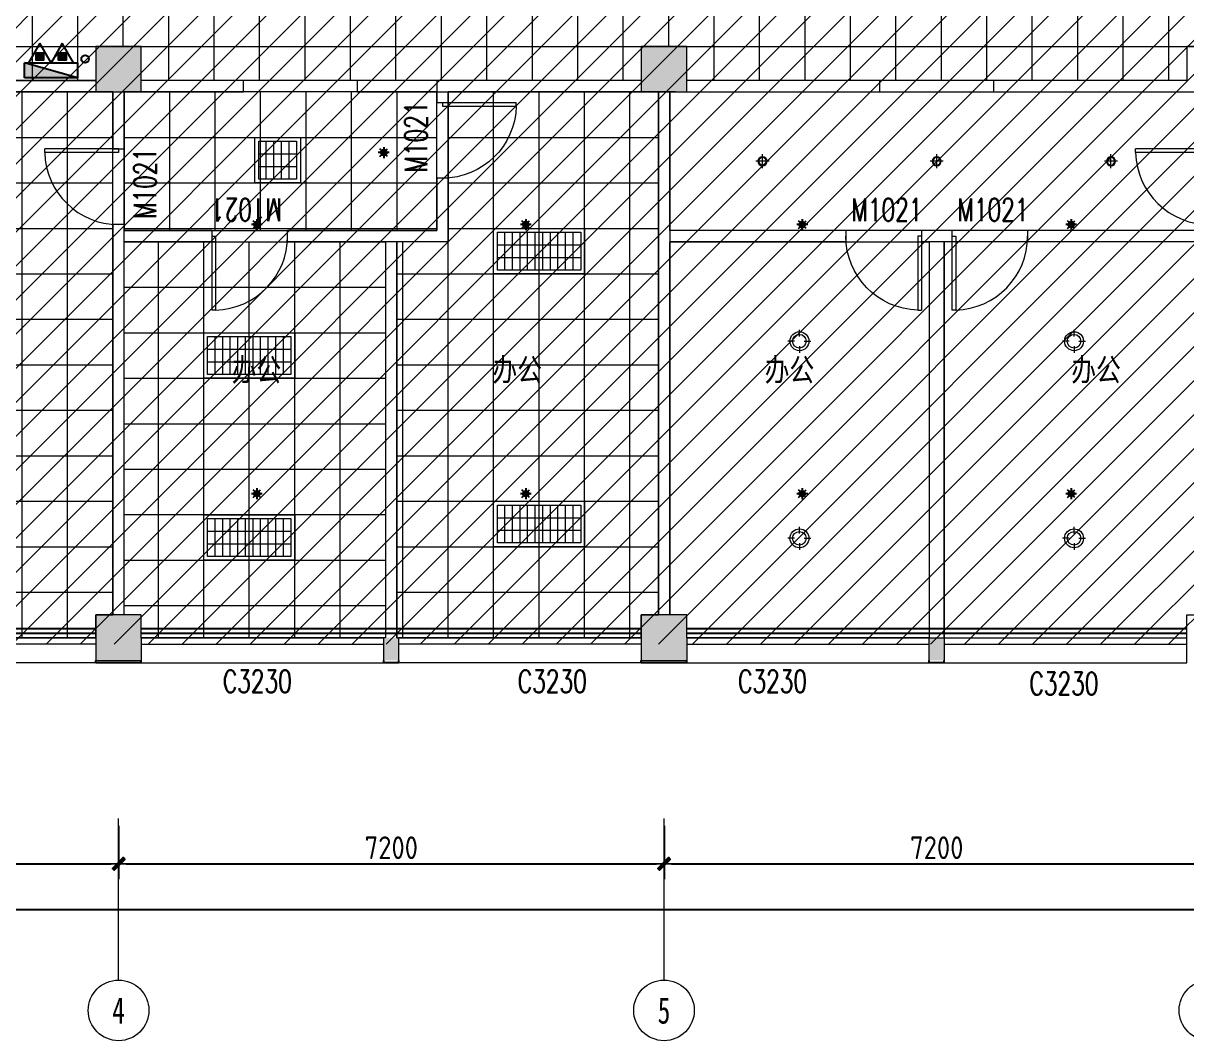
# Model space of a CAD drawing. Header units: millimetres. Extents: x 33621 to 401573, y -91663 to 133135.
# Drawn here: x 188399 to 203757, y 37128 to 50552 of the extents above; entities that cross this region are included whole.
import ezdxf
from ezdxf.enums import TextEntityAlignment as Align

# ---------------------------------------------------------------- set-up
doc = ezdxf.new("R2010")
doc.units = ezdxf.units.MM
doc.header["$LTSCALE"] = 10
doc.linetypes.add('DOTE', pattern=[2.42, 2, -0.2, 0.02, -0.2])
doc.layers.get('0').update_dxf_attribs({"color": 253})
doc.layers.get('Defpoints').update_dxf_attribs({"color": 250})
for name, color, linetype in [('3', 253, 'Continuous'), ('Dim【尺寸标注】', 253, 'Continuous'), ('EQUIP_喷头', 253, 'Continuous'), ('EQUIP_消火栓', 253, 'Continuous'), ('EQUIP_灭火器', 253, 'Continuous'), ('PUB_DIM', 253, 'Continuous'), ('SURFACE', 253, 'Continuous'), ('VPIPE-消防', 253, 'Continuous'), ('WINDOW_TEXT', 253, 'Continuous')]:
    doc.layers.add(name, color=color, linetype=linetype)
for name, color, linetype, lineweight in [('AXIS【轴号】', 253, 'Continuous', 0), ('COLUMN', 253, 'Continuous', 0), ('DOOR【门】', 253, 'Continuous', 0), ('DS-4BS-FINISH【墙完成线】', 253, 'Continuous', 0), ('PUB_HATCH', 253, 'Continuous', 0), ('RC-LIGHT【天花灯具】', 253, 'Continuous', 0), ('RC-STR【天花细线】', 253, 'Continuous', 0), ('RC-Text【天花文字】', 253, 'Continuous', 0), ('WALL', 253, 'Continuous', 0), ('Wall【墙体】', 253, 'Continuous', 0), ('WINDOW', 253, 'Continuous', 0), ('Xline【辅助线】', 253, 'Continuous', 0)]:
    doc.layers.add(name, color=color, linetype=linetype, lineweight=lineweight)
doc.styles.add('_TCH_WINDOW', font='SIMPLEX', dxfattribs={"bigfont": 'GBCBIG'})
doc.styles.add('CCD_DIM', font='ARCHS.SHX')
doc.styles.add('宋体', font='', dxfattribs={"width": 0.7})
doc.styles.add('文字', font='')
doc.styles.get('宋体').set_extended_font_data('SimSun')
doc.styles.get('文字').set_extended_font_data('SimSun')
doc.dimstyles.new('ZL_1：100', dxfattribs={"dimtxt": 3, "dimasz": 1, "dimexe": 2, "dimexo": 2, "dimgap": 0.6, "dimtad": 1, "dimdec": 0, "dimrnd": 5, "dimdsep": 46, "dimtxsty": 'CCD_DIM', "dimblk": 'WS-cj', "dimblk1": 'WS-cj', "dimblk2": 'WS-cj', "dimcen": 1, "dimclrd": 44, "dimclre": 44, "dimclrt": 2, "dimadec": 0, "dimazin": 2, "dimtfac": 1, "dimtdec": 0, "dimtix": 1, "dimtmove": 2, "dimatfit": 3, "dimldrblk": 'hl_arrow2', "dimfxl": 5, "dimfxlon": 1, "dimarcsym": 0})

# ---------------------------------------------------------------- blocks, each defined once
blk = doc.blocks.new('$WINLIB2D$00000004')
for p, q in [((-0.5, 0.5), (0.5, 0.5)), ((-0.5, 0.5), (-0.5, -0.5)), ((0.5, -0.5), (0.5, 0.5)), ((-0.5, 0.2406), (0.5, 0.2406)), ((-0.5, -0.5), (0.5, -0.5))]:
    blk.add_line(p, q)
blk = doc.blocks.new('hl_Axis-A1')
at = {"color": 150, "ltscale": 2}
blk.add_line((21.33, 0), (0, 0), dxfattribs=at)
at = {"color": 150}
blk.add_circle((25.33, 0), 4, dxfattribs=at)
at = {"color": 50, "style": '宋体', "width": 0.7}
blk.add_attdef('轴号', text='', height=3.5, dxfattribs=at).set_placement((25.33, 0), align=Align.MIDDLE_CENTER)
blk = doc.blocks.new('WS-cj')
blk.add_hatch(color=2).paths.add_polyline_path([(0.59, 0.82), (-0.82, -0.59), (-0.59, -0.82), (0.82, 0.59)])
at = {"color": 2, "linetype": 'ByBlock', "lineweight": 0}
for p, q in [((-1.1, 0), (0, 0)), ((0, 0), (1.1, 0))]:
    blk.add_line(p, q, dxfattribs=at)
at = {"color": 2}
blk.add_lwpolyline([(0.59, 0.82), (-0.82, -0.59), (-0.59, -0.82), (0.82, 0.59)], close=True, dxfattribs=at)
blk = doc.blocks.new('*D242')
at = {"layer": 'Defpoints', "color": 0, "transparency": 16777216}
for p in [(-30062, -18684), (-22862, -18684), (-22862, -19284)]:
    blk.add_point(p, dxfattribs=at)
at = {"layer": 'Dim【尺寸标注】', "color": 44, "lineweight": -2, "transparency": 16777216}
for p, q in [((-30062, -18784), (-30062, -19484)), ((-22862, -18784), (-22862, -19484)), ((-29962, -19284), (-22962, -19284))]:
    blk.add_line(p, q, dxfattribs=at)
at = {"layer": 'Dim【尺寸标注】', "color": 44, "lineweight": -2, "transparency": 16777216, "xscale": 100, "yscale": 100, "zscale": 100, "rotation": 180}
blk.add_blockref('WS-cj', (-30062, -19284), dxfattribs=at)
at = {"layer": 'Dim【尺寸标注】', "color": 44, "lineweight": -2, "transparency": 16777216, "xscale": 100, "yscale": 100, "zscale": 100}
blk.add_blockref('WS-cj', (-22862, -19284), dxfattribs=at)
at = {"layer": 'Dim【尺寸标注】', "color": 2, "transparency": 16777216, "insert": (-26462, -19071), "char_height": 300, "attachment_point": 5, "style": 'CCD_DIM'}
blk.add_mtext('7200', dxfattribs=at)
blk = doc.blocks.new('hl_arrow2')
at = {"color": 2}
blk.add_line((0, 0), (-1, 0), dxfattribs=at)
blk.add_lwpolyline([(0, 0), (-1, -1), (-1, -1), (0, 0), (-1, 1), (-1, 1)], close=True, dxfattribs=at)
blk = doc.blocks.new('*D243')
at = {"layer": 'Defpoints', "color": 0, "transparency": 16777216}
for p in [(-22862, -18684), (-15662, -18684), (-15662, -19284)]:
    blk.add_point(p, dxfattribs=at)
at = {"layer": 'Dim【尺寸标注】', "color": 44, "lineweight": -2, "transparency": 16777216}
for p, q in [((-22862, -18784), (-22862, -19484)), ((-15662, -18784), (-15662, -19484)), ((-22762, -19284), (-15762, -19284))]:
    blk.add_line(p, q, dxfattribs=at)
at = {"layer": 'Dim【尺寸标注】', "color": 44, "lineweight": -2, "transparency": 16777216, "xscale": 100, "yscale": 100, "zscale": 100, "rotation": 180}
blk.add_blockref('WS-cj', (-22862, -19284), dxfattribs=at)
at = {"layer": 'Dim【尺寸标注】', "color": 44, "lineweight": -2, "transparency": 16777216, "xscale": 100, "yscale": 100, "zscale": 100}
blk.add_blockref('WS-cj', (-15662, -19284), dxfattribs=at)
at = {"layer": 'Dim【尺寸标注】', "color": 2, "transparency": 16777216, "insert": (-19262, -19071), "char_height": 300, "attachment_point": 5, "style": 'CCD_DIM'}
blk.add_mtext('7200', dxfattribs=at)
blk = doc.blocks.new('*D244')
at = {"layer": 'Defpoints', "color": 0, "transparency": 16777216}
for p in [(-15662, -18684), (-8462, -18684), (-8462, -19284)]:
    blk.add_point(p, dxfattribs=at)
at = {"layer": 'Dim【尺寸标注】', "color": 44, "lineweight": -2, "transparency": 16777216}
for p, q in [((-15662, -18784), (-15662, -19484)), ((-8462, -18784), (-8462, -19484)), ((-15562, -19284), (-8562, -19284))]:
    blk.add_line(p, q, dxfattribs=at)
at = {"layer": 'Dim【尺寸标注】', "color": 44, "lineweight": -2, "transparency": 16777216, "xscale": 100, "yscale": 100, "zscale": 100, "rotation": 180}
blk.add_blockref('WS-cj', (-15662, -19284), dxfattribs=at)
at = {"layer": 'Dim【尺寸标注】', "color": 44, "lineweight": -2, "transparency": 16777216, "xscale": 100, "yscale": 100, "zscale": 100}
blk.add_blockref('WS-cj', (-8462, -19284), dxfattribs=at)
at = {"layer": 'Dim【尺寸标注】', "color": 2, "transparency": 16777216, "insert": (-12062, -19071), "char_height": 300, "attachment_point": 5, "style": 'CCD_DIM'}
blk.add_mtext('7200', dxfattribs=at)
blk = doc.blocks.new('*D255')
at = {"layer": 'Defpoints', "color": 0, "transparency": 16777216}
for p in [(-44462, -18684), (49138, -18684), (49138, -19884)]:
    blk.add_point(p, dxfattribs=at)
at = {"layer": 'Dim【尺寸标注】', "color": 44, "lineweight": -2, "transparency": 16777216}
for p, q in [((-44462, -19384), (-44462, -20084)), ((49138, -19384), (49138, -20084)), ((-44362, -19884), (49038, -19884))]:
    blk.add_line(p, q, dxfattribs=at)
at = {"layer": 'Dim【尺寸标注】', "color": 44, "lineweight": -2, "transparency": 16777216, "xscale": 100, "yscale": 100, "zscale": 100, "rotation": 180}
blk.add_blockref('WS-cj', (-44462, -19884), dxfattribs=at)
at = {"layer": 'Dim【尺寸标注】', "color": 44, "lineweight": -2, "transparency": 16777216, "xscale": 100, "yscale": 100, "zscale": 100}
blk.add_blockref('WS-cj', (49138, -19884), dxfattribs=at)
at = {"layer": 'Dim【尺寸标注】', "color": 2, "transparency": 16777216, "insert": (2338, -19678), "char_height": 300, "attachment_point": 5, "style": 'CCD_DIM'}
blk.add_mtext('93600', dxfattribs=at)
blk = doc.blocks.new('$DorLib2D$00000001')
for p, q in [((0.45, 0.975), (0.5, 0.975)), ((0.45, 0), (0.45, 0.975)), ((0.5, 0), (0.5, 0.975)), ((0.5, 0), (0.45, 0))]:
    blk.add_line(p, q)
at = {"lineweight": 13}
blk.add_arc((0.475, 0), 0.975, 91.4693, 180, dxfattribs=at)
blk = doc.blocks.new('$TwtSys$00000125')
at = {"color": 9}
for p, q in [((0.57, 0), (-0.57, 0)), ((0.4, -0.4), (-0.4, 0.4)), ((-0.4, -0.4), (0.4, 0.4)), ((0, 0.57), (0, -0.57))]:
    blk.add_line(p, q, dxfattribs=at)
at = {"color": 8}
blk.add_circle((0, 0), 0.3, dxfattribs=at)
blk = doc.blocks.new('长形格栅灯盘')
at = {"color": 8, "ltscale": 11}
for p, q in [((-450, 50), (-450, 550)), ((-350, 50), (-350, 550)), ((-250, 50), (-250, 550)), ((-150, 50), (-150, 550)), ((-50, 50), (-50, 550)), ((50, 50), (50, 550)), ((150, 50), (150, 550)), ((250, 50), (250, 550)), ((350, 50), (350, 550)), ((450, 50), (450, 550))]:
    blk.add_line(p, q, dxfattribs=at)
at = {"ltscale": 11}
for points in [[(600, 600), (-600, 600), (-600, 0), (600, 0)], [(550, 550), (-550, 550), (-550, 50), (550, 50)]]:
    blk.add_lwpolyline(points, close=True, dxfattribs=at)
for points in [[(550, 383), (-550, 383)], [(550, 217), (-550, 217)]]:
    blk.add_lwpolyline(points, dxfattribs=at)
blk = doc.blocks.new('方形格栅灯盘')
at = {"color": 8, "ltscale": 11}
for p, q in [((-150, 50), (-150, 550)), ((-50, 50), (-50, 550)), ((50, 50), (50, 550)), ((150, 50), (150, 550))]:
    blk.add_line(p, q, dxfattribs=at)
at = {"ltscale": 11}
for points in [[(300, 600), (-300, 600), (-300, 0), (300, 0)], [(250, 550), (-250, 550), (-250, 50), (250, 50)]]:
    blk.add_lwpolyline(points, close=True, dxfattribs=at)
for points in [[(250, 383), (-250, 383)], [(250, 217), (-250, 217)]]:
    blk.add_lwpolyline(points, dxfattribs=at)
blk = doc.blocks.new('圆形筒灯')
at = {"color": 251, "linetype": 'DOTE', "ltscale": 43.504693}
blk.add_line((0, 91), (0, -91), dxfattribs=at)
at = {"color": 251, "linetype": 'DOTE', "ltscale": 41.297046}
blk.add_line((86, 0), (-86, 0), dxfattribs=at)
blk.add_ellipse((0, 0), major_axis=(-42.4, 42.4), ratio=1, start_param=2.355868237233172, end_param=8.639053544412757)
at = {"color": 251}
blk.add_ellipse((0, 0), major_axis=(35.4, 35.4), ratio=1, start_param=5.49871431692557, end_param=11.78189962410516, dxfattribs=at)
blk = doc.blocks.new('天花吸顶灯')
at = {"color": 8}
for p, q in [((-63, 0), (-152, 0)), ((0, 63), (0, 152)), ((63, 0), (152, 0)), ((0, -63), (0, -152))]:
    blk.add_line(p, q, dxfattribs=at)
at = {"color": 0}
blk.add_circle((0, 0), 125, dxfattribs=at)
at = {"color": 8}
blk.add_circle((0, 0), 89.3, dxfattribs=at)
blk = doc.blocks.new('$TwtSys$00000546')
h = blk.add_hatch()
h.set_pattern_fill('ANSI31', color=256, scale=200, style=0)
h.set_pattern_definition([(45, (-38543.802, -6670.83), (-17.67767, 17.67767), [])])
h.paths.add_polyline_path([(-65, 174), (65, 174), (65, 44), (-65, 44)])
for points in [[(0, 344), (-198, 0), (198, 0)], [(-65, 174), (65, 174), (65, 44), (-65, 44)]]:
    blk.add_lwpolyline(points, close=True)
blk = doc.blocks.new('海龍01162218')
at = {"color": 1}
for p, q in [((-350, -200), (-350, 0)), ((350, -200), (-350, 0)), ((-350, 0), (350, 0)), ((350, 0), (350, -200)), ((350, -200), (-350, -200))]:
    blk.add_line(p, q, dxfattribs=at)
blk.add_solid([(-350, -200), (-350, 0), (350, -200)], dxfattribs=at)
blk = doc.blocks.new('ZL_061117299')
at = {"layer": 'AXIS【轴号】'}
ref = blk.add_blockref('hl_Axis-A1', (-22862.3, -18683.9), dxfattribs=dict(at, xscale=100, yscale=100, zscale=100, rotation=270))
ref.add_attrib('轴号', '4', dxfattribs={"layer": '0', "color": 2, "height": 350, "style": '宋体', "width": 0.7}).set_placement((-22862.3, -21217.2), align=Align.MIDDLE_CENTER)
ref = blk.add_blockref('hl_Axis-A1', (-15662.3, -18683.9), dxfattribs=dict(at, xscale=100, yscale=100, zscale=100, rotation=270))
ref.add_attrib('轴号', '5', dxfattribs={"layer": '0', "color": 2, "height": 350, "style": '宋体', "width": 0.7}).set_placement((-15662.3, -21217.2), align=Align.MIDDLE_CENTER)
ref = blk.add_blockref('hl_Axis-A1', (-8462.3, -18683.9), dxfattribs=dict(at, xscale=100, yscale=100, zscale=100, rotation=270))
ref.add_attrib('轴号', '6', dxfattribs={"layer": '0', "color": 2, "height": 350, "style": '宋体', "width": 0.7}).set_placement((-8462.3, -21217.2), align=Align.MIDDLE_CENTER)
at = {"layer": 'Dim【尺寸标注】'}
for p1, p2, distance, picture, middle in [((-44462.3, -18683.9), (49137.7, -18683.9), -1200, '*D255', (2337.7, -19677.6)), ((-30062.3, -18683.9), (-22862.3, -18683.9), -600, '*D242', (-26462.3, -19071.4)), ((-22862.3, -18683.9), (-15662.3, -18683.9), -600, '*D243', (-19262.3, -19071.4)), ((-15662.3, -18683.9), (-8462.3, -18683.9), -600, '*D244', (-12062.3, -19071.4))]:
    dim = blk.add_aligned_dim(p1=p1, p2=p2, distance=distance, dimstyle='ZL_1：100', dxfattribs=at)
    dim.commit()
    dim.dimension.update_dxf_attribs({"geometry": picture, "text_midpoint": middle})

msp = doc.modelspace()

# ---------------------------------------------------------------- hatches: boundary and pattern name
at = {"layer": 'PUB_HATCH'}
for points in [[(189356.7, 49645.3), (189956.7, 49645.3), (189956.7, 50245.3), (189356.7, 50245.3)], [(196556.7, 49645.3), (197156.7, 49645.3), (197156.7, 50245.3), (196556.7, 50245.3)], [(189356.7, 42145.3), (189956.7, 42145.3), (189956.7, 42745.3), (189356.7, 42745.3)], [(196556.7, 42145.3), (197156.7, 42145.3), (197156.7, 42745.3), (196556.7, 42745.3)], [(193356.7, 42445.3), (193156.7, 42445.3), (193156.7, 42145.3), (193356.7, 42145.3)], [(200556.7, 42445.3), (200356.7, 42445.3), (200356.7, 42145.3), (200556.7, 42145.3)]]:
    msp.add_hatch(color=256, dxfattribs=at).paths.add_polyline_path(points)
at = {"layer": 'RC-STR【天花细线】'}
h = msp.add_hatch(dxfattribs=at)
h.set_pattern_fill('_USER', color=8, scale=600, double=1, pattern_type=0)
h.set_pattern_definition([(0, (211318.06, 52045.26), (0, 600), []), (90, (211318.06, 52045.26), (-600, 4e-14), [])])
h.paths.add_polyline_path([(211556.7, 58345.3), (218156.7, 58345.3), (218156.7, 52045.3), (232781.7, 52045.3), (232781.7, 50245.3), (232556.7, 50245.3), (232556.7, 49795.3), (225956.7, 49795.3), (225956.7, 50245.3), (225356.7, 50245.3), (225356.7, 49795.3), (218756.7, 49795.3), (218756.7, 50245.3), (218156.7, 50245.3), (218156.7, 49795.3), (211556.7, 49795.3), (211556.7, 50245.3), (210956.7, 50245.3), (210956.7, 49795.3), (204356.7, 49795.3), (204356.7, 50245.3), (203756.7, 50245.3), (203756.7, 49795.3), (197156.7, 49795.3), (197156.7, 50245.3), (196556.7, 50245.3), (196556.7, 49795.3), (189956.7, 49795.3), (189956.7, 50245.3), (189356.7, 50245.3), (189356.7, 49795.3), (182756.7, 49795.3), (182756.7, 50245.3), (182156.7, 50245.3), (182156.7, 49795.3), (175556.7, 49795.3), (175556.7, 50245.3), (174956.7, 50245.3), (174956.7, 49795.3), (168356.7, 49795.3), (168356.7, 52045.3), (211318.1, 52045.3), (211318.1, 58045.3), (211556.7, 58045.3)])
h = msp.add_hatch(dxfattribs=at)
h.set_pattern_fill('_USER', color=8, scale=600, double=1, pattern_type=0)
h.set_pattern_definition([(0, (189581.74, 49645.26), (0, 600), []), (90, (189581.74, 49645.26), (-600, 4e-14), [])])
h.paths.add_polyline_path([(189581.7, 49645.3), (188156.7, 49645.3), (188156.7, 46945.3), (186131.7, 46945.3), (186131.7, 42445.3), (189356.7, 42445.3), (189356.7, 42745.3), (189581.7, 42745.3)], flags=17)
h = msp.add_hatch(dxfattribs=at)
h.set_pattern_fill('_USER', color=8, scale=600, double=1, pattern_type=0)
h.set_pattern_definition([(0, (189731.74, 49645.26), (0, 600), []), (90, (189731.74, 49645.26), (-600, 4e-14), [])])
h.paths.add_polyline_path([(193856.7, 49645.3), (189731.7, 49645.3), (189731.7, 47818.1), (193856.7, 47818.1)], flags=17)
h = msp.add_hatch(dxfattribs=at)
h.set_pattern_fill('_USER', color=8, scale=600, double=1, pattern_type=0)
h.set_pattern_definition([(0, (195806.74, 47245.26), (0, 600), []), (90, (195806.74, 47245.26), (-600, 4e-14), [])])
edge = h.paths.add_edge_path()
edge.add_line((197006.7, 49645.3), (194006.7, 49645.3))
edge.add_line((194006.7, 49645.3), (194006.7, 47668.1))
edge.add_line((194006.7, 47668.1), (193331.7, 47668.1))
edge.add_line((193331.7, 47668.1), (193331.7, 42445.3))
edge.add_line((193331.7, 42445.3), (196556.7, 42445.3))
edge.add_line((196556.7, 42445.3), (196556.7, 42745.3))
edge.add_line((196556.7, 42745.3), (196781.7, 42745.3))
edge.add_line((196781.7, 42745.3), (196781.7, 49645.3))
h = msp.add_hatch(dxfattribs=at)
h.set_pattern_fill('_USER', color=8, scale=600, double=1, pattern_type=0)
h.set_pattern_definition([(0, (191981.74, 45868.14), (0, 600), []), (90, (191981.74, 45868.14), (-600, 4e-14), [])])
h.paths.add_polyline_path([(193181.7, 42445.3), (189956.7, 42445.3), (189956.7, 42745.3), (189731.7, 42745.3), (189731.7, 47668.1), (193181.7, 47668.1)])
at = {"layer": 'Xline【辅助线】'}
h = msp.add_hatch(dxfattribs=at)
h.set_pattern_fill('ANSI31', color=256, scale=100)
h.set_pattern_definition([(45, (-172004.77, 84868.52), (-224.5064, 224.5064), [])])
h.paths.add_polyline_path([(232781.7, 58302.5), (211556.7, 58388.1), (211556.7, 58045.3), (211318.1, 58045.3), (211318.1, 52027.4), (168356.7, 52063.2), (168356.7, 49645.3), (167956.7, 49645.3), (167956.7, 42359.7), (232781.7, 42359.7)])

# ---------------------------------------------------------------- linework, layer by layer
at = {"layer": '3'}
for points in [[(182756.7, 42565.3), (189356.7, 42565.3)], [(189956.7, 42565.3), (196556.7, 42565.3)], [(197156.7, 42565.3), (203756.7, 42565.3)], [(182756.7, 42505.3), (189356.7, 42505.3)], [(189956.7, 42505.3), (196556.7, 42505.3)], [(197156.7, 42505.3), (203756.7, 42505.3)]]:
    msp.add_lwpolyline(points, dxfattribs=at)
at = {"layer": 'COLUMN'}
for p, q in [((189956.7, 50245.3), (189356.7, 50245.3)), ((189356.7, 50245.3), (189356.7, 49645.3)), ((189956.7, 49645.3), (189956.7, 50245.3)), ((197156.7, 50245.3), (196556.7, 50245.3)), ((196556.7, 50245.3), (196556.7, 49645.3)), ((197156.7, 49645.3), (197156.7, 50245.3)), ((189356.7, 49645.3), (189956.7, 49645.3)), ((196556.7, 49645.3), (197156.7, 49645.3)), ((189956.7, 42745.3), (189356.7, 42745.3)), ((189356.7, 42745.3), (189356.7, 42445.3)), ((189956.7, 42445.3), (189956.7, 42745.3)), ((197156.7, 42745.3), (196556.7, 42745.3)), ((196556.7, 42745.3), (196556.7, 42445.3)), ((197156.7, 42445.3), (197156.7, 42745.3)), ((189356.7, 42145.3), (189956.7, 42145.3)), ((196556.7, 42145.3), (197156.7, 42145.3))]:
    msp.add_line(p, q, dxfattribs=at)
at = {"layer": 'DS-4BS-FINISH【墙完成线】'}
for points in [[(218156.7, 49795.3), (211556.7, 49795.3), (211556.7, 50245.3), (210956.7, 50245.3), (210956.7, 49795.3), (204356.7, 49795.3), (204356.7, 50245.3), (203756.7, 50245.3), (203756.7, 49795.3), (197156.7, 49795.3), (197156.7, 50245.3), (196556.7, 50245.3), (196556.7, 49795.3), (189956.7, 49795.3), (189956.7, 50245.3), (189356.7, 50245.3), (189356.7, 49795.3), (182756.7, 49795.3)], [(189581.7, 49645.3), (188156.7, 49645.3), (188156.7, 46945.3), (186131.7, 46945.3), (186131.7, 42445.3), (189356.7, 42445.3), (189356.7, 42745.3), (189581.7, 42745.3), (189581.7, 49645.3)], [(197006.7, 49645.3), (194006.7, 49645.3), (194006.7, 47668.1), (193331.7, 47668.1), (193331.7, 42445.3), (196556.7, 42445.3), (196556.7, 42745.3), (196781.7, 42745.3), (196781.7, 49645.3)], [(193181.7, 42445.3), (189956.7, 42445.3), (189956.7, 42745.3), (189731.7, 42745.3), (189731.7, 47668.1), (193181.7, 47668.1), (193181.7, 42445.3)], [(196931.7, 47668.1), (200356.7, 47668.1), (200356.7, 42445.3), (197156.7, 42445.3), (197156.7, 42745.3), (196931.7, 42745.3), (196931.7, 47668.1)], [(203981.7, 47668.1), (200556.7, 47668.1), (200556.7, 42445.3), (203756.7, 42445.3), (203756.7, 42745.3), (203981.7, 42745.3), (203981.7, 47668.1)]]:
    msp.add_lwpolyline(points, dxfattribs=at)
for points in [[(193856.7, 49645.3), (189731.7, 49645.3), (189731.7, 47818.1), (193856.7, 47818.1)], [(196931.7, 49645.3), (203981.7, 49645.3), (203981.7, 47818.1), (196931.7, 47818.1)]]:
    msp.add_lwpolyline(points, close=True, dxfattribs=at)
at = {"layer": 'SURFACE'}
for p, q in [((189356.7, 42115.3), (189356.7, 42145.3)), ((189656.7, 42115.3), (189356.7, 42115.3)), ((189956.7, 42115.3), (189656.7, 42115.3)), ((189956.7, 42115.3), (189956.7, 42145.3)), ((193156.7, 42115.3), (193156.7, 42145.3)), ((193356.7, 42115.3), (193156.7, 42115.3)), ((193356.7, 42115.3), (193356.7, 42145.3)), ((196556.7, 42115.3), (196556.7, 42145.3)), ((196856.7, 42115.3), (196556.7, 42115.3)), ((197156.7, 42115.3), (196856.7, 42115.3)), ((197156.7, 42115.3), (197156.7, 42145.3)), ((200356.7, 42115.3), (200356.7, 42145.3)), ((200556.7, 42115.3), (200356.7, 42115.3)), ((200556.7, 42115.3), (200556.7, 42145.3))]:
    msp.add_line(p, q, dxfattribs=at)
at = {"layer": 'VPIPE-消防'}
msp.add_circle((189215.3, 50080.3), 50, dxfattribs=at)
at = {"layer": 'WALL', "color": 9}
for p, q in [((193856.7, 49795.3), (193856.7, 49508.4)), ((194006.7, 49645.3), (194006.7, 49458.4)), ((193856.7, 49508.4), (194006.7, 49508.4)), ((193856.7, 48508.4), (193856.7, 47818.1)), ((194006.7, 48508.4), (193856.7, 48508.4)), ((194006.7, 48511.3), (194006.7, 47668.1)), ((190888, 47818.1), (189731.7, 47818.1)), ((190888, 47818.1), (190888, 47668.1)), ((193856.7, 47818.1), (191888, 47818.1)), ((191888, 47668.1), (191888, 47818.1)), ((199256.7, 47818.1), (196931.7, 47818.1)), ((199256.7, 47818.1), (199256.7, 47668.1)), ((200656.7, 47818.1), (200256.7, 47818.1)), ((200256.7, 47818.1), (200256.7, 47668.1)), ((200656.7, 47818.1), (200656.7, 47668.1)), ((203981.7, 47818.1), (201656.7, 47818.1)), ((201656.7, 47818.1), (201656.7, 47668.1)), ((190938, 47668.1), (189731.7, 47668.1)), ((194006.7, 47668.1), (191885.1, 47668.1)), ((193181.7, 47668.1), (193181.7, 42445.3)), ((193331.7, 42445.3), (193331.7, 47668.1)), ((199256.7, 47668.1), (196931.7, 47668.1)), ((200656.7, 47668.1), (200256.7, 47668.1)), ((200556.7, 47668.1), (200356.7, 47668.1)), ((200356.7, 47668.1), (200356.7, 42445.3)), ((200556.7, 42445.3), (200556.7, 47668.1)), ((203981.7, 47668.1), (201656.7, 47668.1)), ((200356.7, 42445.3), (200556.7, 42445.3))]:
    msp.add_line(p, q, dxfattribs=at)
at = {"layer": 'Wall【墙体】', "color": 9}
for p, q in [((184359.6, 49795.3), (189356.7, 49795.3)), ((191306.7, 49795.3), (189956.7, 49795.3)), ((191306.7, 49645.3), (191306.7, 49795.3)), ((196556.7, 49795.3), (192806.7, 49795.3)), ((192806.7, 49795.3), (192806.7, 49645.3)), ((199706.7, 49795.3), (197156.7, 49795.3)), ((199706.7, 49645.3), (199706.7, 49795.3)), ((203756.7, 49795.3), (201206.7, 49795.3)), ((201206.7, 49795.3), (201206.7, 49645.3)), ((186131.7, 49645.3), (189356.7, 49645.3)), ((189581.7, 49645.3), (189581.7, 48895.3)), ((189731.7, 48895.3), (189731.7, 49645.3)), ((189956.7, 49645.3), (191306.7, 49645.3)), ((192806.7, 49645.3), (196556.7, 49645.3)), ((196781.7, 49645.3), (196781.7, 42745.3)), ((196931.7, 49645.3), (196931.7, 42745.3)), ((197156.7, 49645.3), (199706.7, 49645.3)), ((201206.7, 49645.3), (203756.7, 49645.3)), ((189581.7, 48895.3), (189731.7, 48895.3)), ((189731.7, 47895.3), (189581.7, 47895.3)), ((189581.7, 47895.3), (189581.7, 42745.3)), ((189731.7, 42745.3), (189731.7, 47895.3))]:
    msp.add_line(p, q, dxfattribs=at)

# ---------------------------------------------------------------- block references
at = {"layer": 'DOOR【门】'}
ref = msp.add_blockref('$DorLib2D$00000001', (193931.7, 49008.4), dxfattribs=dict(at, xscale=-1000, yscale=1000, zscale=-1000, rotation=270))
ref.add_attrib('A', 'M1021', (193732.3, 48583.4), dxfattribs={"layer": 'WINDOW_TEXT', "height": 297.5, "rotation": 90, "style": '_TCH_WINDOW', "width": 0.705882})
ref = msp.add_blockref('$DorLib2D$00000001', (189656.7, 48395.3), dxfattribs=dict(at, xscale=-1000, yscale=-1000, zscale=-1000, rotation=270.0000000000009))
ref.add_attrib('A', 'M1021', (190153.7, 47970.3), dxfattribs={"layer": 'WINDOW_TEXT', "height": 297.5, "rotation": 90, "style": '_TCH_WINDOW', "width": 0.705882})
ref = msp.add_blockref('$DorLib2D$00000001', (204056.7, 48395.3), dxfattribs=dict(at, xscale=-1000, yscale=-1000, zscale=-1000, rotation=270.0000000000009))
ref.add_attrib('A', 'M1021', (204553.7, 47970.3), dxfattribs={"layer": 'WINDOW_TEXT', "height": 297.5, "rotation": 90, "style": '_TCH_WINDOW', "width": 0.705882})
ref = msp.add_blockref('$DorLib2D$00000001', (191388, 47743.1), dxfattribs=dict(at, xscale=1000, yscale=1000, zscale=-1000, rotation=180))
ref.add_attrib('A', 'M1021', (191813, 48240.1), dxfattribs={"layer": 'WINDOW_TEXT', "height": 297.5, "rotation": 180, "style": '_TCH_WINDOW', "width": 0.705882})
ref = msp.add_blockref('$DorLib2D$00000001', (199756.7, 47743.1), dxfattribs=dict(at, xscale=-1000, yscale=1000, zscale=-1000, rotation=180))
ref.add_attrib('A', 'M1021', (199331.7, 47942.6), dxfattribs={"layer": 'WINDOW_TEXT', "height": 297.5, "style": '_TCH_WINDOW', "width": 0.705882})
ref = msp.add_blockref('$DorLib2D$00000001', (201156.7, 47743.1), dxfattribs=dict(at, xscale=1000, yscale=1000, zscale=-1000, rotation=180))
ref.add_attrib('A', 'M1021', (200731.7, 47942.6), dxfattribs={"layer": 'WINDOW_TEXT', "height": 297.5, "style": '_TCH_WINDOW', "width": 0.705882})
at = {"layer": 'EQUIP_喷头', "xscale": 125, "yscale": 125, "zscale": 125}
for p in [(193156.7, 48845.3), (191481.7, 47895.3), (195031.7, 47895.3), (198681.7, 47895.3), (202231.7, 47895.3), (191481.7, 44345.3), (195031.7, 44345.3), (198681.7, 44345.3), (202231.7, 44345.3)]:
    msp.add_blockref('$TwtSys$00000125', p, dxfattribs=at)
at = {"layer": 'EQUIP_消火栓'}
msp.add_blockref('海龍01162218', (188765.3, 50030.3), dxfattribs=at)
at = {"layer": 'EQUIP_灭火器', "xscale": 0.75, "yscale": 0.75, "zscale": 0.75}
for p in [(188616.5, 50030.3), (188914.1, 50030.3)]:
    msp.add_blockref('$TwtSys$00000546', p, dxfattribs=at)
at = {"layer": 'PUB_DIM'}
msp.add_blockref('ZL_061117299', (212519, 58745.3), dxfattribs=at)
at = {"layer": 'RC-LIGHT【天花灯具】', "xscale": -1}
for name, p in [('方形格栅灯盘', (191756.7, 48445.3)), ('长形格栅灯盘', (195206.7, 47245.3)), ('长形格栅灯盘', (191381.7, 45868.1)), ('长形格栅灯盘', (195206.7, 43645.3)), ('长形格栅灯盘', (191381.7, 43468.1))]:
    msp.add_blockref(name, p, dxfattribs=at)
at = {"layer": 'RC-LIGHT【天花灯具】', "xscale": -1, "rotation": 180}
for p in [(198156.7, 48731.7), (200456.7, 48731.7), (202756.7, 48731.7)]:
    msp.add_blockref('圆形筒灯', p, dxfattribs=at)
at = {"layer": 'RC-LIGHT【天花灯具】'}
for p in [(198644.2, 46356.7), (202269.2, 46356.7), (198644.2, 43756.7), (202269.2, 43756.7)]:
    msp.add_blockref('天花吸顶灯', p, dxfattribs=at)
at = {"layer": 'WINDOW'}
ref = msp.add_blockref('$WINLIB2D$00000004', (187756.7, 42280.3), dxfattribs=dict(at, xscale=3200, yscale=-330, zscale=3200, rotation=180))
ref.add_attrib('A', 'C3230', (187329.1, 41721.5), dxfattribs={"layer": 'WINDOW_TEXT', "height": 297.5, "style": '_TCH_WINDOW', "width": 0.705882})
ref = msp.add_blockref('$WINLIB2D$00000004', (191556.7, 42280.3), dxfattribs=dict(at, xscale=-3200, yscale=-330, zscale=-3200, rotation=180))
ref.add_attrib('A', 'C3230', (191034.4, 41721.5), dxfattribs={"layer": 'WINDOW_TEXT', "height": 297.5, "style": '_TCH_WINDOW', "width": 0.705882})
ref = msp.add_blockref('$WINLIB2D$00000004', (194956.7, 42280.3), dxfattribs=dict(at, xscale=3200, yscale=-330, zscale=3200, rotation=180))
ref.add_attrib('A', 'C3230', (194928, 41721.5), dxfattribs={"layer": 'WINDOW_TEXT', "height": 297.5, "style": '_TCH_WINDOW', "width": 0.705882})
ref = msp.add_blockref('$WINLIB2D$00000004', (198756.7, 42280.3), dxfattribs=dict(at, xscale=-3200, yscale=-330, zscale=-3200, rotation=180))
ref.add_attrib('A', 'C3230', (197835.5, 41721.5), dxfattribs={"layer": 'WINDOW_TEXT', "height": 297.5, "style": '_TCH_WINDOW', "width": 0.705882})
ref = msp.add_blockref('$WINLIB2D$00000004', (202156.7, 42280.3), dxfattribs=dict(at, xscale=-3200, yscale=-330, zscale=-3200, rotation=180))
ref.add_attrib('A', 'C3230', (201681.7, 41691.5), dxfattribs={"layer": 'WINDOW_TEXT', "height": 297.5, "style": '_TCH_WINDOW', "width": 0.705882})

# ---------------------------------------------------------------- texts
at = {"layer": 'RC-Text【天花文字】', "style": '文字', "width": 0.8}
for p in [(191149.2, 45829.8), (194591.4, 45829.8), (198185, 45829.8), (202232.6, 45829.8)]:
    msp.add_text('办公', height=300, dxfattribs=at).set_placement(p)

doc.saveas('drawing.dxf')
